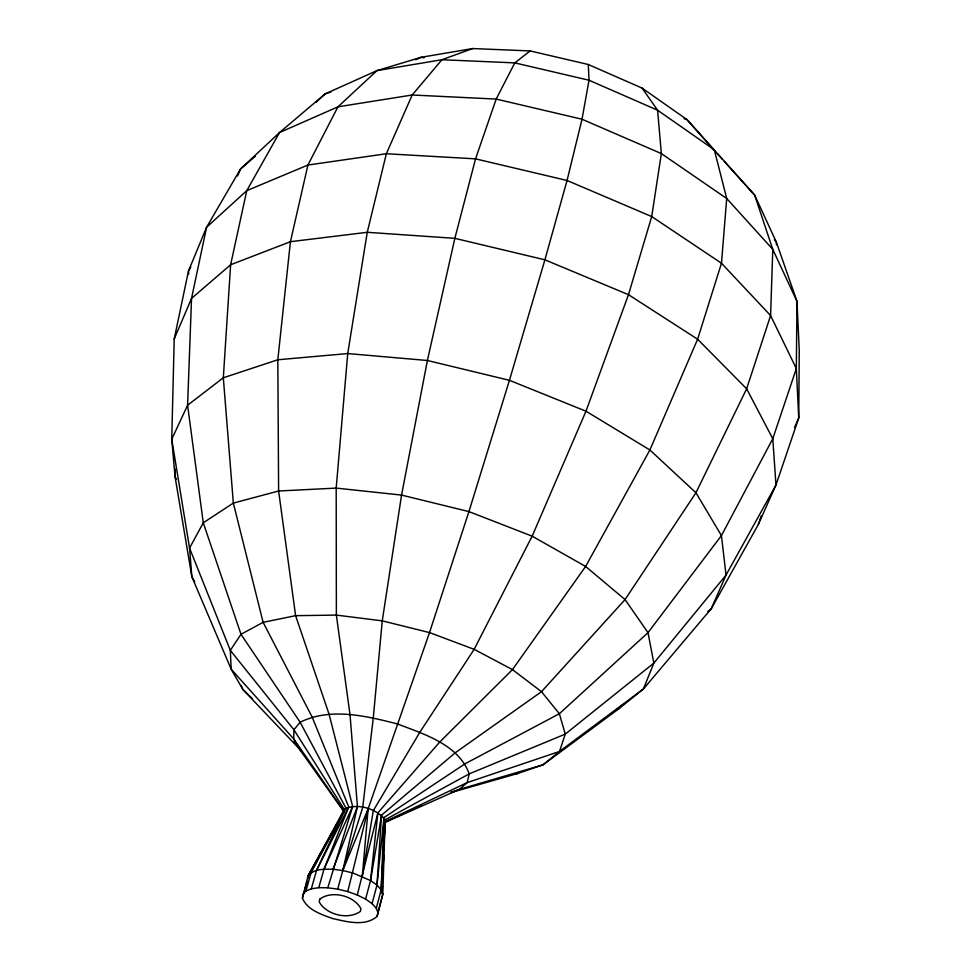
<?xml version="1.0" encoding="UTF-8"?>
<svg xmlns="http://www.w3.org/2000/svg" width="971" height="971" viewBox="0 0 971 971"><rect width="100%" height="100%" fill="white"/><g stroke="black" fill="none" stroke-linecap="round" stroke-linejoin="round"><path stroke-width="1.46" d="M450.811 792.615L517.579 773.547L543.044 764.82L618.758 708.854L643.433 688.961L711.318 608.659L758.302 524.522L775.987 484.99L798.745 417.931L799.254 350.203L796.985 301.35L776.278 241.949L754.661 195.11L686.922 119.542L642.098 88.106L588.292 64.499L530.13 50.929L472.743 48.55L421.062 57.301L376.942 70.628L325.103 93.92L279.514 132.554L240.553 168.942L206.58 227.263L188.483 270.97L174.21 339L171.746 439.208L175.059 476.725L191.857 576.786L231.195 669.25L242.896 689.519L301.544 751.166M175.266 469.163L175.059 476.725L176.467 479.358M724.354 161.489L754.661 195.11L772.782 249.365L796.985 301.35L796.329 368.567L772.782 438.734L775.987 484.99L726.029 575.075L653.835 663.108L565.268 734.112L469.211 773.875L385.111 819.803L382.817 894.23L377.076 916.43C364.962 926.904 346.696 921.637 332.628 918.542C321.401 914.427 307.419 910.106 302.394 898.139L308.074 875.988L344.292 809.462C356.709 802.471 376.712 808.661 385.111 819.803L384.055 845.413M377.076 916.43L377.986 912.619L376.287 908.249L381.154 889.788L383.982 817.57L465.158 763.728L559.357 713.734L648.009 632.655L721.429 535.579L772.782 438.734L746.638 388.801L697.615 339.219L628.48 294.674L544.901 259.815L454.853 238.344L367.256 232.3L290.426 241.706L230.625 264.755L191.542 298.388L174.21 339M382.113 892.143L382.343 886.147M383.047 868.171L383.569 854.698M384.031 842.707L384.783 823.238M382.076 893.611L382.38 886.086M383.06 869.506L383.691 854.444M377.986 912.619L382.817 894.23L381.154 889.788L385.111 819.803M376.287 908.249L372.075 903.649L376.979 885.115L381.518 815.191L455.144 752.865L541.49 691.68L625.057 599.58L695.94 492.746L746.638 388.801L770.586 315.563L772.782 249.365L726.709 198.509L661.348 153.576L582.017 119.227L496.169 99.078L412.19 95L337.944 106.822L279.514 132.554L246.768 190.656L230.625 264.755L223.318 377.78L233.343 503.087L263.117 622.326L312.092 716.938L348.698 806.877L323.986 869.203L318.791 887.676L311.339 888.793L305.914 891.038L302.879 894.23M381.154 889.788L376.979 885.115L383.982 817.57M372.075 903.649L365.594 899.11L370.546 880.539L377.877 812.836L439.705 742.062L512.457 669.614L585.622 566.457L649.89 449.986L697.615 339.219L721.477 263.226L726.709 198.509L714.316 149.813L657.598 110.209L589.021 80.229L514.812 62.884L441.926 59.729L376.942 70.628L337.944 106.822L307.928 165.034L290.426 241.706L277.815 359.768L278.616 491.01L295.609 615.675L329.096 714.304L352.655 806.44L327.785 887.785L318.791 887.676M307.734 878.658L308.074 875.988L345.846 807.908L300.136 722.242L240.99 634.281L203.279 522.799L187.597 405.235L191.542 298.388L206.58 227.263L246.768 190.656L307.928 165.034L386.349 153.746L475.547 158.856L567.052 180.485L651.723 216.569L721.477 263.226L770.586 315.563L796.329 368.567L798.745 417.931L794.521 427.519M376.979 885.115L370.546 880.539L381.518 815.191M472.743 48.55L441.926 59.729L412.19 95L386.349 153.746L367.256 232.3L347.727 353.565L336.197 488.097L336.367 615.092L350.009 714.595L357.437 806.634L342.799 870.526L337.677 889.108L327.785 887.785M377.877 812.836L357.292 894.995L365.594 899.11M357.292 894.995L347.764 891.572L368.143 808.819L429.51 632.594L468.932 511.596L509.447 380.316L544.901 259.815L567.052 180.485L582.017 119.227L589.021 80.229L588.292 64.499M311.339 888.793L316.546 870.392L345.846 807.908L311.121 872.711L305.914 891.038M302.394 898.139L304.384 891.16M305.173 888.368L307.164 881.389M758.302 524.522L761.191 515.965M334.558 828.554L308.074 875.988C313.754 868.462 324.508 869.203 332.956 869.251L357.437 806.634M237.616 175.933L240.553 168.942L255.434 156.21M323.986 869.203L352.655 806.44M316.546 870.392L348.698 806.877M336.027 825.92L340.445 818.007M190.741 267.061L188.483 270.97L188.665 273.907M621.634 705.371L618.758 708.854L615.966 709.862M316.267 102.149L325.103 93.92L330.795 92.027M707.847 611.548L711.318 608.659L726.029 575.075L721.429 535.579L695.94 492.746L649.89 449.986L585.986 411.206L509.447 380.316L427.386 360.496L347.727 353.565L277.815 359.768L223.318 377.78L187.597 405.235L171.746 439.208L189.551 548.093L191.857 576.786L194.795 581.993M530.13 50.929L514.812 62.884L496.169 99.078L475.547 158.856L454.853 238.344L427.386 360.496L401.557 495.089L382.258 620.857L373.289 717.86L362.717 807.447L342.799 870.526L332.956 869.251M384.844 821.733L467.16 782.614L559.478 751.469L643.433 688.961L653.835 663.108L648.009 632.655L625.057 599.58L585.622 566.457L532.157 536.174L468.932 511.596L401.557 495.089L336.197 488.097L278.616 491.01L233.343 503.087L203.279 522.799L189.551 548.093L230.321 650.364L293.922 729.767L344.292 809.462M384.431 822.34L402.346 814.111M409.24 810.943L413.379 809.037M416.134 807.775L421.645 805.25M415.649 59.717L421.062 57.301L424.011 57.835M384.577 822.631L459.344 789.399L543.044 764.82L559.478 751.469L565.268 734.112L559.357 713.734L541.49 691.68L512.457 669.614L474.151 649.332L429.51 632.594L382.258 620.857L336.367 615.092L295.609 615.675L263.117 622.326L240.99 634.281L230.321 650.364L231.195 669.25L293.715 738.931L344.122 811.416M450.75 792.372L459.344 789.399L467.16 782.614L469.211 773.875C458.518 744.381 423.854 734.112 397.2 723.856C366.079 715.991 330.431 707.179 300.136 722.242L293.922 729.767L293.715 738.931L299.359 749.078L344.462 812.436M514.618 773.887L517.579 773.547M337.677 889.108L347.764 891.572M684.045 118.693L686.922 119.542L715.384 151.476M370.546 880.539L352.825 872.978L342.799 870.526L368.143 808.819L362.304 876.388L373.313 810.651L419.921 732.134L474.151 649.332L532.157 536.174L585.986 411.206L628.48 294.674L651.723 216.569L661.348 153.576L657.598 110.209L642.098 88.106M252.448 698.671L242.896 689.519L241.196 685.38M293.885 741.856L297.988 746.262M722.339 159.244L717.338 153.685M774.373 239.606L776.278 241.949L776.448 244.91M319.665 899.255L319.253 902.01C326.547 914.949 348.31 920.18 360.362 911.429L360.945 908.71C354.002 895.48 331.499 890.067 319.665 899.255"/></g></svg>
